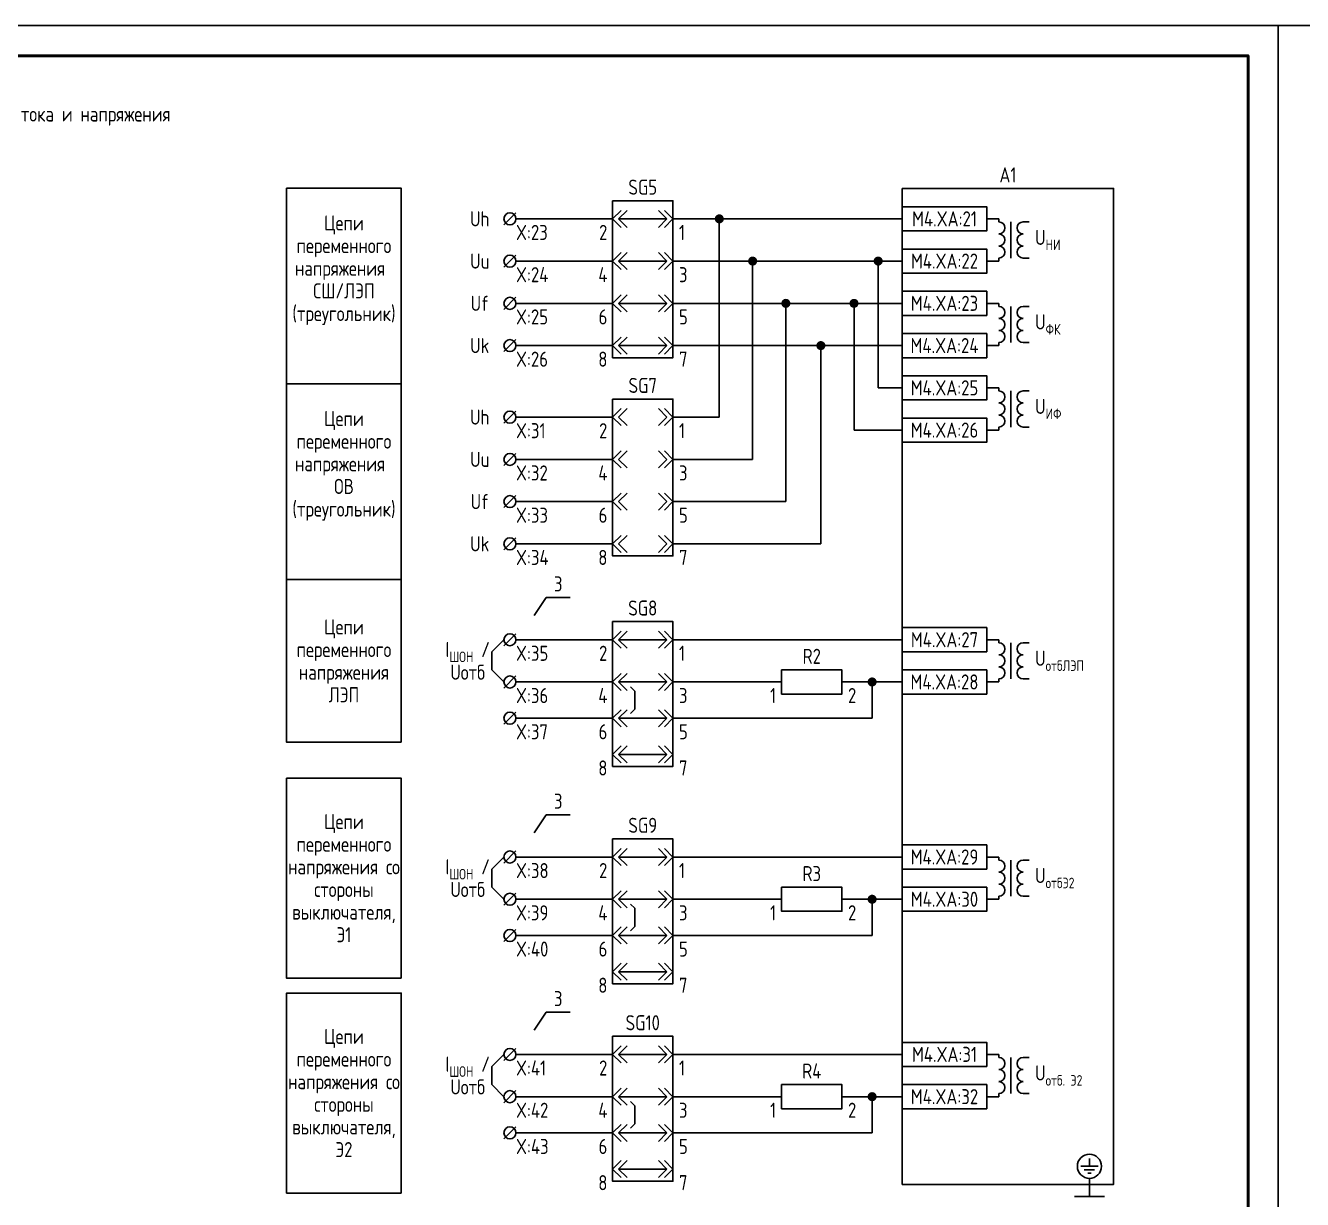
# Model space of a CAD drawing. Header units: millimetres. Extents: x -920 to 1754, y -90 to 589.
# Drawn here: x 212.5 to 424, y 102.5 to 297 of the extents above; entities that cross this region are included whole.
import ezdxf

# ---------------------------------------------------------------- set-up
doc = ezdxf.new("R2010")
doc.units = ezdxf.units.MM
doc.styles.add('Gost_type_A', font='GOST_0.TTF')

# ---------------------------------------------------------------- blocks, each defined once
blk = doc.blocks.new('Формат_А3')
blk.add_lwpolyline([(-420, 297), (0, 297), (0, 0), (-420, 0)], close=True)
at = {"lineweight": 50}
blk.add_lwpolyline([(-400, 292), (-5, 292), (-5, 5), (-400, 5)], close=True, dxfattribs=at)
blk = doc.blocks.new('БИ_разъем')
for p, q in [((0, 0), (1.41, 1.41)), ((0, 0), (1.41, 1.41)), ((0, 0), (1.41, -1.41)), ((0, 0), (1.41, -1.41)), ((1, 0), (2.41, 1.41)), ((1, 0), (2.41, -1.41)), ((1, 0), (9, 0)), ((9, 0), (7.59, 1.41)), ((9, 0), (7.59, -1.41)), ((10, 0), (8.59, 1.41)), ((10, 0), (8.59, 1.41)), ((10, 0), (8.59, -1.41)), ((10, 0), (8.59, -1.41))]:
    blk.add_line(p, q)
blk = doc.blocks.new('POINT')
at = {"const_width": 0.75}
blk.add_lwpolyline([(-0.375, 0, 1), (0.375, 0, 1)], format="xyb", close=True, dxfattribs=at)
blk = doc.blocks.new('БИ_перемычка')
for p, q in [((2.97, -0.79), (3.67, -1.5)), ((3.67, -1.5), (3.67, -4.5)), ((2.97, -5.21), (3.67, -4.5))]:
    blk.add_line(p, q)
blk = doc.blocks.new('БИ_разъем_холост')
for p, q in [((0, 0), (1.41, 1.41)), ((0, 0), (1.41, 1.41)), ((0, 0), (1.41, -1.41)), ((0, 0), (1.41, -1.41)), ((1, 0), (2.41, 1.41)), ((1, 0), (2.41, 1.41)), ((1, 0), (2.41, -1.41)), ((1, 0), (2.41, -1.41)), ((9, 0), (7.59, 1.41)), ((9, 0), (7.59, 1.41)), ((9, 0), (7.59, -1.41)), ((9, 0), (7.59, -1.41)), ((10, 0), (8.59, 1.41)), ((10, 0), (8.59, 1.41)), ((10, 0), (8.59, -1.41)), ((10, 0), (8.59, -1.41))]:
    blk.add_line(p, q)

msp = doc.modelspace()

# ---------------------------------------------------------------- linework, layer by layer
for p, q in [((293.71, 265.97), (291.71, 263.97)), ((293.71, 264.97), (309.71, 264.97)), ((319.71, 264.97), (357.71, 264.97)), ((327.39, 232.12), (327.39, 264.97)), ((293.71, 258.97), (291.71, 256.97)), ((293.71, 257.97), (309.71, 257.97)), ((319.71, 257.97), (357.71, 257.97)), ((332.91, 225.12), (332.91, 257.97)), ((293.71, 251.97), (291.71, 249.97)), ((293.71, 250.97), (309.71, 250.97)), ((319.71, 250.97), (357.71, 250.97)), ((338.42, 218.12), (338.42, 250.97)), ((293.71, 244.97), (291.71, 242.97)), ((293.71, 243.97), (309.71, 243.97)), ((319.71, 243.97), (357.71, 243.97)), ((344.22, 211.12), (344.22, 243.97)), ((293.71, 233.12), (291.71, 231.12)), ((293.71, 232.12), (309.71, 232.12)), ((319.71, 232.12), (327.39, 232.12)), ((293.71, 226.12), (291.71, 224.12)), ((293.71, 225.12), (309.71, 225.12)), ((319.71, 225.12), (332.91, 225.12)), ((293.71, 219.12), (291.71, 217.12)), ((293.71, 218.12), (309.71, 218.12)), ((319.71, 218.12), (338.42, 218.12)), ((293.71, 212.12), (291.71, 210.12)), ((293.71, 211.12), (309.71, 211.12)), ((319.71, 211.12), (344.22, 211.12)), ((296.71, 199.24), (298.71, 202.24)), ((298.71, 202.24), (302.71, 202.24)), ((291.71, 195.24), (289.71, 193.24)), ((293.71, 196.24), (291.71, 194.24)), ((293.71, 195.24), (309.71, 195.24)), ((319.71, 195.24), (357.71, 195.24)), ((289.71, 193.24), (289.71, 190.24)), ((289.71, 190.24), (291.71, 188.24)), ((293.71, 189.24), (291.71, 187.24)), ((293.71, 188.24), (309.71, 188.24)), ((319.71, 188.24), (337.71, 188.24)), ((347.71, 188.24), (357.71, 188.24)), ((352.71, 188.24), (352.71, 182.24)), ((293.71, 183.24), (291.71, 181.24)), ((293.71, 182.24), (309.71, 182.24)), ((319.71, 182.24), (352.71, 182.24)), ((296.71, 163.24), (298.71, 166.24)), ((298.71, 166.24), (302.71, 166.24)), ((291.71, 159.24), (289.71, 157.24)), ((293.71, 160.24), (291.71, 158.24)), ((293.71, 159.24), (309.71, 159.24)), ((319.71, 159.24), (357.71, 159.24)), ((289.71, 157.24), (289.71, 154.24)), ((289.71, 154.24), (291.71, 152.24)), ((293.71, 153.24), (291.71, 151.24)), ((293.71, 152.24), (309.71, 152.24)), ((319.71, 152.24), (337.71, 152.24)), ((347.71, 152.24), (357.71, 152.24)), ((352.71, 152.24), (352.71, 146.24)), ((293.71, 147.24), (291.71, 145.24)), ((293.71, 146.24), (309.71, 146.24)), ((319.71, 146.24), (352.71, 146.24)), ((296.71, 130.53), (298.71, 133.53)), ((298.71, 133.53), (302.71, 133.53)), ((293.71, 127.53), (291.71, 125.53)), ((291.71, 126.53), (289.71, 124.53)), ((293.71, 126.53), (309.71, 126.53)), ((319.71, 126.53), (357.71, 126.53)), ((289.71, 124.53), (289.71, 121.53)), ((289.71, 121.53), (291.71, 119.53)), ((293.71, 120.53), (291.71, 118.53)), ((293.71, 119.53), (309.71, 119.53)), ((319.71, 119.53), (337.71, 119.53)), ((347.71, 119.53), (357.71, 119.53)), ((352.71, 119.53), (352.71, 113.53)), ((293.71, 114.53), (291.71, 112.53)), ((293.71, 113.53), (309.71, 113.53)), ((319.71, 113.53), (352.71, 113.53))]:
    msp.add_line(p, q)
at = {"ltscale": 4}
for p, q in [((371.71, 264.97), (373.71, 264.97)), ((373.71, 264.97), (373.71, 264.47)), ((373.71, 264.97), (373.71, 264.47)), ((375.71, 264.47), (375.71, 260.47)), ((378.71, 264.47), (377.71, 264.47)), ((375.71, 262.47), (375.71, 258.47)), ((373.71, 257.97), (373.71, 258.47)), ((378.71, 258.47), (377.71, 258.47)), ((373.71, 257.97), (371.71, 257.97)), ((371.71, 250.97), (373.71, 250.97)), ((373.71, 250.97), (373.71, 250.47)), ((373.71, 250.97), (373.71, 250.47)), ((375.71, 250.47), (375.71, 246.47)), ((378.71, 250.47), (377.71, 250.47)), ((375.71, 248.47), (375.71, 244.47)), ((373.71, 243.97), (371.71, 243.97)), ((373.71, 243.97), (373.71, 244.47)), ((378.71, 244.47), (377.71, 244.47)), ((371.71, 195.24), (373.71, 195.24)), ((373.71, 195.24), (373.71, 194.74)), ((373.71, 195.24), (373.71, 194.74)), ((375.71, 194.74), (375.71, 190.74)), ((378.71, 194.74), (377.71, 194.74)), ((375.71, 192.74), (375.71, 188.74)), ((373.71, 188.24), (373.71, 188.74)), ((378.71, 188.74), (377.71, 188.74)), ((373.71, 188.24), (371.71, 188.24)), ((371.71, 159.24), (373.71, 159.24)), ((373.71, 159.24), (373.71, 158.74)), ((373.71, 159.24), (373.71, 158.74)), ((375.71, 158.74), (375.71, 154.74)), ((378.71, 158.74), (377.71, 158.74)), ((375.71, 156.74), (375.71, 152.74)), ((373.71, 152.24), (373.71, 152.74)), ((378.71, 152.74), (377.71, 152.74)), ((373.71, 152.24), (371.71, 152.24)), ((371.71, 126.53), (373.71, 126.53)), ((373.71, 126.53), (373.71, 126.03)), ((373.71, 126.53), (373.71, 126.03)), ((375.71, 126.03), (375.71, 122.03)), ((378.71, 126.03), (377.71, 126.03)), ((375.71, 124.03), (375.71, 120.03)), ((373.71, 119.53), (371.71, 119.53)), ((373.71, 119.53), (373.71, 120.03)), ((378.71, 120.03), (377.71, 120.03))]:
    msp.add_line(p, q, dxfattribs=at)
at = {"color": 5}
for p, q in [((353.71, 257.97), (353.71, 236.97)), ((349.71, 250.97), (349.71, 229.97)), ((353.71, 236.97), (357.71, 236.97)), ((349.71, 229.97), (357.71, 229.97))]:
    msp.add_line(p, q, dxfattribs=at)
at = {"color": 5, "ltscale": 4}
for p, q in [((371.71, 236.97), (373.71, 236.97)), ((373.71, 236.97), (373.71, 236.47)), ((373.71, 236.97), (373.71, 236.47)), ((375.71, 236.47), (375.71, 232.47)), ((378.71, 236.47), (377.71, 236.47)), ((375.71, 234.47), (375.71, 230.47)), ((373.71, 229.97), (371.71, 229.97)), ((373.71, 229.97), (373.71, 230.47)), ((378.71, 230.47), (377.71, 230.47))]:
    msp.add_line(p, q, dxfattribs=at)
at = {"ltscale": 4.32}
for p, q in [((390.13, 108), (387.28, 108)), ((388.71, 109.28), (388.71, 108)), ((389.56, 107.43), (387.85, 107.43)), ((388.99, 106.86), (388.42, 106.86)), ((388.71, 106), (388.71, 103)), ((391.21, 103), (386.21, 103))]:
    msp.add_line(p, q, dxfattribs=at)
for points in [[(274.71, 237.64), (255.71, 237.64), (255.71, 270.04), (274.71, 270.04)], [(357.71, 270), (392.71, 270), (392.71, 105), (357.71, 105)], [(309.71, 267.97), (319.71, 267.97), (319.71, 241.97), (309.71, 241.97)], [(357.71, 266.97), (371.71, 266.97), (371.71, 262.97), (357.71, 262.97)], [(357.71, 259.97), (371.71, 259.97), (371.71, 255.97), (357.71, 255.97)], [(357.71, 252.97), (371.71, 252.97), (371.71, 248.97), (357.71, 248.97)], [(357.71, 245.97), (371.71, 245.97), (371.71, 241.97), (357.71, 241.97)], [(274.71, 205.24), (255.71, 205.24), (255.71, 237.64), (274.71, 237.64)], [(309.71, 235.12), (319.71, 235.12), (319.71, 209.12), (309.71, 209.12)], [(274.71, 178.24), (255.71, 178.24), (255.71, 205.24), (274.71, 205.24)], [(309.71, 198.24), (319.71, 198.24), (319.71, 174.24), (309.71, 174.24)], [(357.71, 197.24), (371.71, 197.24), (371.71, 193.24), (357.71, 193.24)], [(337.71, 190.24), (347.71, 190.24), (347.71, 186.24), (337.71, 186.24)], [(357.71, 190.24), (371.71, 190.24), (371.71, 186.24), (357.71, 186.24)], [(274.71, 139.16), (255.71, 139.16), (255.71, 172.3), (274.71, 172.3)], [(309.71, 162.24), (319.71, 162.24), (319.71, 138.24), (309.71, 138.24)], [(357.71, 161.24), (371.71, 161.24), (371.71, 157.24), (357.71, 157.24)], [(337.71, 154.24), (347.71, 154.24), (347.71, 150.24), (337.71, 150.24)], [(357.71, 154.24), (371.71, 154.24), (371.71, 150.24), (357.71, 150.24)], [(274.71, 103.56), (255.71, 103.56), (255.71, 136.7), (274.71, 136.7)], [(309.71, 129.53), (319.71, 129.53), (319.71, 105.53), (309.71, 105.53)], [(357.71, 128.53), (371.71, 128.53), (371.71, 124.53), (357.71, 124.53)], [(337.71, 121.53), (347.71, 121.53), (347.71, 117.53), (337.71, 117.53)], [(357.71, 121.53), (371.71, 121.53), (371.71, 117.53), (357.71, 117.53)]]:
    msp.add_lwpolyline(points, close=True)
at = {"color": 5}
for points in [[(357.71, 238.97), (371.71, 238.97), (371.71, 234.97), (357.71, 234.97)], [(357.71, 231.97), (371.71, 231.97), (371.71, 227.97), (357.71, 227.97)]]:
    msp.add_lwpolyline(points, close=True, dxfattribs=at)
for centre, radius in [((292.71, 264.97), 1), ((292.71, 257.97), 1), ((292.71, 250.97), 1), ((292.71, 243.97), 1), ((292.71, 232.12), 1), ((292.71, 225.12), 1), ((292.71, 218.12), 1), ((292.71, 211.12), 1), ((292.71, 195.24), 1), ((292.71, 188.24), 1), ((292.71, 182.24), 1), ((292.71, 159.24), 1), ((292.71, 152.24), 1), ((292.71, 146.24), 1), ((292.71, 126.53), 1), ((292.71, 119.53), 1), ((292.71, 113.53), 1), ((388.71, 108), 2)]:
    msp.add_circle(centre, radius)
at = {"ltscale": 4}
for centre, start, end in [((373.71, 263.47), 270, 90), ((377.71, 263.47), 90, 270), ((377.71, 263.47), 90, 270), ((373.71, 261.47), 270, 90), ((377.71, 261.47), 90, 270), ((377.71, 261.47), 90, 270), ((373.71, 259.47), 270, 90), ((377.71, 259.47), 90, 270), ((373.71, 249.47), 270, 90), ((377.71, 249.47), 90, 270), ((377.71, 249.47), 90, 270), ((373.71, 247.47), 270, 90), ((377.71, 247.47), 90, 270), ((377.71, 247.47), 90, 270), ((373.71, 245.47), 270, 90), ((377.71, 245.47), 90, 270), ((373.71, 193.74), 270, 90), ((377.71, 193.74), 90, 270), ((377.71, 193.74), 90, 270), ((373.71, 191.74), 270, 90), ((377.71, 191.74), 90, 270), ((377.71, 191.74), 90, 270), ((373.71, 189.74), 270, 90), ((377.71, 189.74), 90, 270), ((373.71, 157.74), 270, 90), ((377.71, 157.74), 90, 270), ((377.71, 157.74), 90, 270), ((373.71, 155.74), 270, 90), ((377.71, 155.74), 90, 270), ((377.71, 155.74), 90, 270), ((373.71, 153.74), 270, 90), ((377.71, 153.74), 90, 270), ((373.71, 125.03), 270, 90), ((377.71, 125.03), 90, 270), ((377.71, 125.03), 90, 270), ((373.71, 123.03), 270, 90), ((377.71, 123.03), 90, 270), ((377.71, 123.03), 90, 270), ((373.71, 121.03), 270, 90), ((377.71, 121.03), 90, 270)]:
    msp.add_arc(centre, 1, start, end, dxfattribs=at)
at = {"color": 5, "ltscale": 4}
for centre, start, end in [((373.71, 235.47), 270, 90), ((377.71, 235.47), 90, 270), ((377.71, 235.47), 90, 270), ((373.71, 233.47), 270, 90), ((377.71, 233.47), 90, 270), ((377.71, 233.47), 90, 270), ((373.71, 231.47), 270, 90), ((377.71, 231.47), 90, 270)]:
    msp.add_arc(centre, 1, start, end, dxfattribs=at)

# ---------------------------------------------------------------- block references
at = {"color": 1}
for name, p in [('Формат_А3', (420, 0)), ('Формат_А3', (840, 0)), ('POINT', (327.39, 264.97)), ('POINT', (332.91, 257.97)), ('POINT', (353.71, 257.97)), ('POINT', (338.42, 250.97)), ('POINT', (349.71, 250.97)), ('POINT', (344.22, 243.97))]:
    msp.add_blockref(name, p, dxfattribs=at)
for name, p in [('БИ_разъем', (309.71, 264.97)), ('БИ_разъем', (309.71, 257.97)), ('БИ_разъем', (309.71, 250.97)), ('БИ_разъем', (309.71, 243.97)), ('БИ_разъем_холост', (309.71, 232.12)), ('БИ_разъем_холост', (309.71, 225.12)), ('БИ_разъем_холост', (309.71, 218.12)), ('БИ_разъем_холост', (309.71, 211.12)), ('БИ_разъем', (309.71, 195.24)), ('БИ_разъем', (309.71, 188.24)), ('POINT', (352.71, 188.24)), ('БИ_перемычка', (309.71, 188.24)), ('БИ_разъем', (309.71, 182.24)), ('БИ_разъем', (309.71, 176.24)), ('БИ_разъем', (309.71, 159.24)), ('БИ_разъем', (309.71, 152.24)), ('POINT', (352.71, 152.24)), ('БИ_перемычка', (309.71, 152.24)), ('БИ_разъем', (309.71, 146.24)), ('БИ_разъем', (309.71, 140.24)), ('БИ_разъем', (309.71, 126.53)), ('БИ_разъем', (309.71, 119.53)), ('БИ_перемычка', (309.71, 119.53)), ('POINT', (352.71, 119.53)), ('БИ_разъем', (309.71, 113.53)), ('БИ_разъем', (309.71, 107.53))]:
    msp.add_blockref(name, p)

# ---------------------------------------------------------------- texts
at = {"char_height": 2.5, "line_spacing_factor": 0.9, "style": 'Gost_type_A'}
for s, insert, width, attachment_point in [('Цепи переменного тока и напряжения', (211.67, 282), 197.5, 5), ('A1', (375.21, 271), 35, 8), ('SG5', (314.71, 268.97), 10, 8), ('Цепи переменного напряжения  СШ/ЛЭП\\P(треугольник)', (265.21, 256.45), 19, 5), ('Uh', (287.71, 264.97), 6, 5), ('X:23', (293.71, 263.97), 8, 1), ('{\\T0.9;2}', (308.71, 263.97), 5, 3), ('{\\T0.9;1}', (320.71, 263.97), 5, 1), ('Uu', (287.71, 257.97), 6, 5), ('X:24', (293.71, 256.97), 8, 1), ('{\\T0.9;4}', (308.71, 256.97), 5, 3), ('{\\T0.9;3}', (320.71, 256.97), 5, 1), ('Uf', (287.71, 250.97), 6, 5), ('X:25', (293.71, 249.97), 8, 1), ('{\\T0.9;6}', (308.71, 249.97), 5, 3), ('{\\T0.9;5}', (320.71, 249.97), 5, 1), ('Uk', (287.71, 243.97), 6, 5), ('X:26', (293.71, 242.97), 8, 1), ('{\\T0.9;8}', (308.71, 242.97), 5, 3), ('{\\T0.9;7}', (320.71, 242.97), 5, 1), ('SG7', (314.71, 236.12), 10, 8), ('Цепи переменного напряжения  ОВ\\P(треугольник)', (265.21, 224.05), 19, 5), ('Uh', (287.71, 232.12), 6, 5), ('X:31', (293.71, 231.12), 8, 1), ('{\\T0.9;2}', (308.71, 231.12), 5, 3), ('{\\T0.9;1}', (320.71, 231.12), 5, 1), ('Uu', (287.71, 225.12), 6, 5), ('X:32', (293.71, 224.12), 8, 1), ('{\\T0.9;4}', (308.71, 224.12), 5, 3), ('{\\T0.9;3}', (320.71, 224.12), 5, 1), ('Uf', (287.71, 218.12), 6, 5), ('X:33', (293.71, 217.12), 8, 1), ('{\\T0.9;6}', (308.71, 217.12), 5, 3), ('{\\T0.9;5}', (320.71, 217.12), 5, 1), ('Uk', (287.71, 211.12), 6, 5), ('X:34', (293.71, 210.12), 8, 1), ('{\\T0.9;8}', (308.71, 210.12), 5, 3), ('{\\T0.9;7}', (320.71, 210.12), 5, 1), ('3', (300.71, 203.24), 4, 8), ('SG8', (314.71, 199.24), 10, 8), ('Цепи переменного напряжения ЛЭП', (265.21, 191.74), 19, 5), ('\\A1;I{\\H0.7x;\\S^ ШОН;} / \\PUотб', (285.71, 191.74), 12, 5), ('X:35', (293.71, 194.24), 8, 1), ('{\\T0.9;2}', (308.71, 194.24), 5, 3), ('{\\T0.9;1}', (320.71, 194.24), 5, 1), ('R2', (342.71, 191.24), 10, 8), ('X:36', (293.71, 187.24), 8, 1), ('{\\T0.9;4}', (308.71, 187.24), 5, 3), ('{\\T0.9;3}', (320.71, 187.24), 5, 1), ('{\\T0.9;1}', (336.71, 187.24), 5, 3), ('{\\T0.9;2}', (348.71, 187.24), 5, 1), ('X:37', (293.71, 181.24), 8, 1), ('{\\T0.9;6}', (308.71, 181.24), 5, 3), ('{\\T0.9;5}', (320.71, 181.24), 5, 1), ('{\\T0.9;8}', (308.71, 175.24), 5, 3), ('{\\T0.9;7}', (320.71, 175.24), 5, 1), ('3', (300.71, 167.24), 4, 8), ('Цепи переменного напряжения со стороны выключателя, Э1', (265.21, 155.74), 19, 5), ('SG9', (314.71, 163.24), 10, 8), ('\\A1;I{\\H0.7x;\\S^ ШОН;} / \\PUотб', (285.71, 155.74), 12, 5), ('X:38', (293.71, 158.24), 8, 1), ('{\\T0.9;2}', (308.71, 158.24), 5, 3), ('{\\T0.9;1}', (320.71, 158.24), 5, 1), ('R3', (342.71, 155.24), 10, 8), ('X:39', (293.71, 151.24), 8, 1), ('{\\T0.9;4}', (308.71, 151.24), 5, 3), ('{\\T0.9;3}', (320.71, 151.24), 5, 1), ('{\\T0.9;1}', (336.71, 151.24), 5, 3), ('{\\T0.9;2}', (348.71, 151.24), 5, 1), ('X:40', (293.71, 145.24), 8, 1), ('{\\T0.9;6}', (308.71, 145.24), 5, 3), ('{\\T0.9;5}', (320.71, 145.24), 5, 1), ('{\\T0.9;8}', (308.71, 139.24), 5, 3), ('{\\T0.9;7}', (320.71, 139.24), 5, 1), ('3', (300.71, 134.53), 4, 8), ('SG10', (314.71, 130.53), 10, 8), ('Цепи переменного напряжения со стороны выключателя, Э2', (265.21, 120.14), 19, 5), ('\\A1;I{\\H0.7x;\\S^ ШОН;} / \\PUотб', (285.71, 123.03), 12, 5), ('X:41', (293.71, 125.53), 8, 1), ('{\\T0.9;2}', (308.71, 125.53), 5, 3), ('{\\T0.9;1}', (320.71, 125.53), 5, 1), ('R4', (342.71, 122.53), 10, 8), ('X:42', (293.71, 118.53), 8, 1), ('{\\T0.9;4}', (308.71, 118.53), 5, 3), ('{\\T0.9;3}', (320.71, 118.53), 5, 1), ('{\\T0.9;1}', (336.71, 118.53), 5, 3), ('{\\T0.9;2}', (348.71, 118.53), 5, 1), ('X:43', (293.71, 112.53), 8, 1), ('{\\T0.9;6}', (308.71, 112.53), 5, 3), ('{\\T0.9;5}', (320.71, 112.53), 5, 1), ('{\\T0.9;8}', (308.71, 106.53), 5, 3), ('{\\T0.9;7}', (320.71, 106.53), 5, 1)]:
    msp.add_mtext(s, dxfattribs=dict(at, insert=insert, width=width, attachment_point=attachment_point))
at = {"char_height": 2.5, "style": 'Gost_type_A'}
for s, insert, width, attachment_point in [('M4.XA:21', (364.7, 264.97), 14.018, 5), ('\\A1;U{\\H0.7x;\\S^ НИ;}', (379.71, 261.47), 12, 4), ('M4.XA:22', (364.7, 257.97), 14.018, 5), ('M4.XA:23', (364.7, 250.97), 14.018, 5), ('\\A1;U{\\H0.7x;\\S^ ФК;}', (379.71, 247.47), 12, 4), ('M4.XA:24', (364.7, 243.97), 14.018, 5), ('M4.XA:27', (364.7, 195.24), 14.018, 5), ('\\A1;U{\\H0.7x;\\S^ отбЛЭП;}', (379.71, 191.74), 12, 4), ('M4.XA:28', (364.7, 188.24), 14.018, 5), ('M4.XA:29', (364.7, 159.24), 14.018, 5), ('\\A1;U{\\H0.7x;\\S^ отбЭ2;}', (379.71, 155.74), 12, 4), ('M4.XA:30', (364.7, 152.24), 14.018, 5), ('M4.XA:31', (364.7, 126.53), 14.018, 5), ('\\A1;U{\\H0.7x;\\S^ отб. Э2;}', (379.71, 123.03), 12, 4), ('M4.XA:32', (364.7, 119.53), 14.018, 5)]:
    msp.add_mtext(s, dxfattribs=dict(at, insert=insert, width=width, attachment_point=attachment_point))
at = {"color": 5, "char_height": 2.5, "style": 'Gost_type_A'}
for s, insert, width, attachment_point in [('M4.XA:25', (364.7, 236.97), 14.018, 5), ('\\A1;U{\\H0.7x;\\S^ ИФ;}', (379.71, 233.47), 12, 4), ('M4.XA:26', (364.7, 229.97), 14.018, 5)]:
    msp.add_mtext(s, dxfattribs=dict(at, insert=insert, width=width, attachment_point=attachment_point))

doc.saveas('drawing.dxf')
